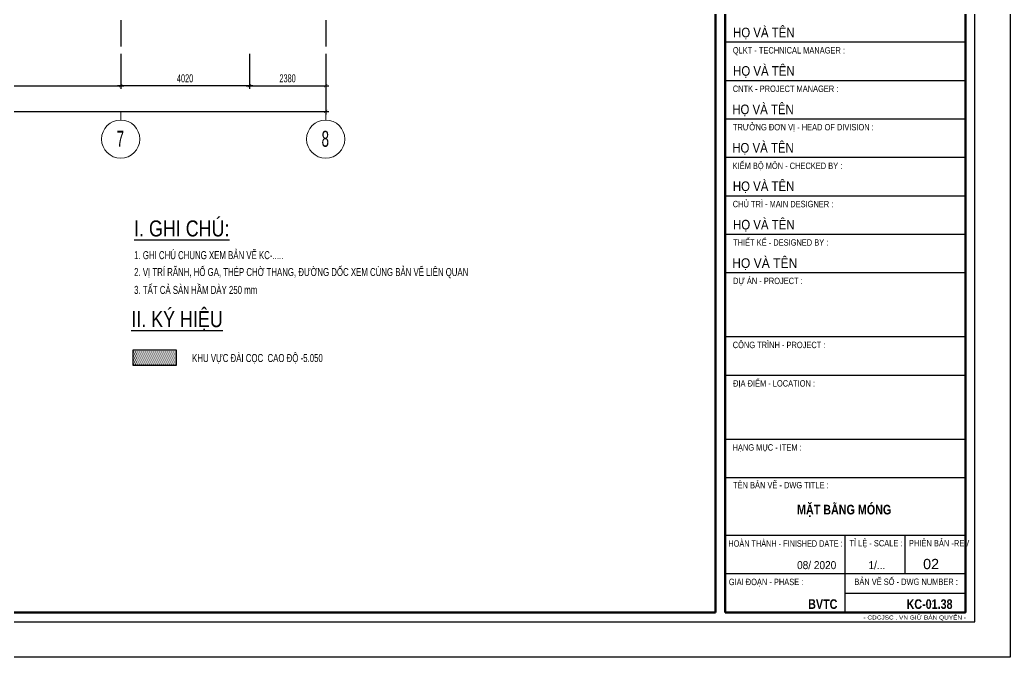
# Model space of a CAD drawing. Header units: millimetres. Extents: x 71 to 1853844, y -54216 to 5184.
# Drawn here: x 1822924 to 1853844, y -54216 to -34313 of the extents above; entities that cross this region are included whole.
import ezdxf
from ezdxf.enums import TextEntityAlignment as Align

# ---------------------------------------------------------------- set-up
doc = ezdxf.new("R2010")
doc.units = ezdxf.units.MM
doc.header["$LTSCALE"] = 1000
doc.header["$MEASUREMENT"] = 0
doc.header["$PDMODE"] = 3
doc.linetypes.add('CENTER2', pattern=[1.125, 0.75, -0.125, 0.125, -0.125])
doc.layers.get('0').update_dxf_attribs({"linetype": 'CONTINUOUS'})
doc.layers.get('Defpoints').update_dxf_attribs({"linetype": 'CONTINUOUS'})
for name, color, linetype in [('CDC -TEXT KHUNG', 7, 'CONTINUOUS'), ('CDC-KHUNGTEN', 7, 'CONTINUOUS'), ('CDC.01.AXIS', 160, 'CENTER2'), ('CDC.02.DIM', 1, 'CONTINUOUS'), ('CDC.03.BORDER', 3, 'CONTINUOUS'), ('CDC.06.TEXT', 2, 'CONTINUOUS'), ('CDC.10.HATCH', 9, 'CONTINUOUS')]:
    doc.layers.add(name, color=color, linetype=linetype)
doc.layers.add('KCS_CHI', color=1, linetype='CONTINUOUS', lineweight=15)
doc.styles.add('ARIAL', font='arial.ttf', dxfattribs={"width": 0.6})
doc.styles.add('Arial_B_3', font='arialbd.ttf', dxfattribs={"width": 0.75, "height": 3})
doc.styles.add('KT CDC', font='arial.ttf', dxfattribs={"width": 0.85, "height": 200})
doc.dimstyles.new('100', dxfattribs={"dimscale": 100, "dimtxt": 2.5, "dimasz": 1, "dimexe": 1, "dimexo": 0, "dimgap": 1, "dimtad": 1, "dimdec": 0, "dimdsep": 46, "dimtxsty": 'ARIAL', "dimblk": 'ARCHTICK', "dimcen": 1, "dimdle": 1, "dimclrd": 1, "dimclre": 1, "dimclrt": 2, "dimadec": 0, "dimazin": 0, "dimtfac": 0.00072, "dimtdec": 0, "dimtix": 1, "dimtmove": 2, "dimatfit": 3, "dimldrblk": 'ARCHTICK', "dimfxl": 1, "dimtolj": 1, "dimarcsym": 0})

# ---------------------------------------------------------------- blocks, each defined once
blk = doc.blocks.new('_ARCHTICK')
at = {"color": 0, "linetype": 'ByBlock', "const_width": 0.15}
blk.add_lwpolyline([(-0.5, -0.5), (0.5, 0.5)], dxfattribs=at)
blk = doc.blocks.new('*D371')
at = {"layer": 'CDC.02.DIM', "color": 1, "lineweight": -2, "transparency": 16777216}
for p, q in [((1818074, -35374), (1818074, -36470)), ((1826074, -35374), (1826074, -36470)), ((1817974, -36370), (1826174, -36370))]:
    blk.add_line(p, q, dxfattribs=at)
at = {"layer": 'Defpoints', "color": 0, "transparency": 16777216}
for p in [(1818074, -35374), (1826074, -35374), (1826074, -36370)]:
    blk.add_point(p, dxfattribs=at)
at = {"layer": 'CDC.02.DIM', "color": 1, "lineweight": -2, "transparency": 16777216, "xscale": 100, "yscale": 100, "zscale": 100, "rotation": 180}
blk.add_blockref('_ARCHTICK', (1818074, -36370), dxfattribs=at)
at = {"layer": 'CDC.02.DIM', "color": 1, "lineweight": -2, "transparency": 16777216, "xscale": 100, "yscale": 100, "zscale": 100}
blk.add_blockref('_ARCHTICK', (1826074, -36370), dxfattribs=at)
at = {"layer": 'CDC.02.DIM', "color": 2, "transparency": 16777216, "insert": (1822074, -36142), "char_height": 250, "attachment_point": 5, "style": 'ARIAL'}
blk.add_mtext('\\A1;8000', dxfattribs=at)
blk = doc.blocks.new('*D372')
at = {"layer": 'CDC.02.DIM', "color": 1, "lineweight": -2, "transparency": 16777216}
for p, q in [((1778074, -35374), (1778074, -37275)), ((1832474, -35374), (1832474, -37275)), ((1777974, -37175), (1832574, -37175))]:
    blk.add_line(p, q, dxfattribs=at)
at = {"layer": 'Defpoints', "color": 0, "transparency": 16777216}
for p in [(1778074, -35374), (1832474, -35374), (1832474, -37175)]:
    blk.add_point(p, dxfattribs=at)
at = {"layer": 'CDC.02.DIM', "color": 1, "lineweight": -2, "transparency": 16777216, "xscale": 100, "yscale": 100, "zscale": 100, "rotation": 180}
blk.add_blockref('_ARCHTICK', (1778074, -37175), dxfattribs=at)
at = {"layer": 'CDC.02.DIM', "color": 1, "lineweight": -2, "transparency": 16777216, "xscale": 100, "yscale": 100, "zscale": 100}
blk.add_blockref('_ARCHTICK', (1832474, -37175), dxfattribs=at)
at = {"layer": 'CDC.02.DIM', "color": 2, "transparency": 16777216, "insert": (1805274, -36948), "char_height": 250, "attachment_point": 5, "style": 'ARIAL'}
blk.add_mtext('\\A1;54400', dxfattribs=at)
blk = doc.blocks.new('*D373')
at = {"layer": 'CDC.02.DIM', "color": 1, "lineweight": -2, "transparency": 16777216}
for p, q in [((1830095, -35374), (1830095, -36470)), ((1832474, -35374), (1832474, -36470)), ((1829995, -36370), (1832574, -36370))]:
    blk.add_line(p, q, dxfattribs=at)
at = {"layer": 'Defpoints', "color": 0, "transparency": 16777216}
for p in [(1830095, -35374), (1832474, -35374), (1832474, -36370)]:
    blk.add_point(p, dxfattribs=at)
at = {"layer": 'CDC.02.DIM', "color": 1, "lineweight": -2, "transparency": 16777216, "xscale": 100, "yscale": 100, "zscale": 100, "rotation": 180}
blk.add_blockref('_ARCHTICK', (1830095, -36370), dxfattribs=at)
at = {"layer": 'CDC.02.DIM', "color": 1, "lineweight": -2, "transparency": 16777216, "xscale": 100, "yscale": 100, "zscale": 100}
blk.add_blockref('_ARCHTICK', (1832474, -36370), dxfattribs=at)
at = {"layer": 'CDC.02.DIM', "color": 2, "transparency": 16777216, "insert": (1831284, -36142), "char_height": 250, "attachment_point": 5, "style": 'ARIAL'}
blk.add_mtext('\\A1;2380', dxfattribs=at)
blk = doc.blocks.new('*D374')
at = {"layer": 'CDC.02.DIM', "color": 1, "lineweight": -2, "transparency": 16777216}
for p, q in [((1826074, -35374), (1826074, -36470)), ((1830095, -35374), (1830095, -36470)), ((1830195, -36370), (1825974, -36370))]:
    blk.add_line(p, q, dxfattribs=at)
at = {"layer": 'Defpoints', "color": 0, "transparency": 16777216}
for p in [(1826074, -35374), (1830095, -35374), (1826074, -36370)]:
    blk.add_point(p, dxfattribs=at)
at = {"layer": 'CDC.02.DIM', "color": 1, "lineweight": -2, "transparency": 16777216, "xscale": 100, "yscale": 100, "zscale": 100, "rotation": 180}
blk.add_blockref('_ARCHTICK', (1826074, -36370), dxfattribs=at)
at = {"layer": 'CDC.02.DIM', "color": 1, "lineweight": -2, "transparency": 16777216, "xscale": 100, "yscale": 100, "zscale": 100}
blk.add_blockref('_ARCHTICK', (1830095, -36370), dxfattribs=at)
at = {"layer": 'CDC.02.DIM', "color": 2, "transparency": 16777216, "insert": (1828084, -36142), "char_height": 250, "attachment_point": 5, "style": 'ARIAL'}
blk.add_mtext('\\A1;4020', dxfattribs=at)
blk = doc.blocks.new('KHUNG TEN')
at = {"layer": 'CDC-KHUNGTEN', "color": 6, "lineweight": 25}
for p, q in [((82700, 19200), (75200, 19200)), ((82700, 18000), (75200, 18000)), ((82700, 16800), (75200, 16800)), ((82700, 15600), (75200, 15600)), ((82700, 14400), (75200, 14400)), ((82700, 13200), (75200, 13200)), ((82700, 12000), (75200, 12000)), ((82700, 10000), (75200, 10000)), ((82700, 8800), (75200, 8800)), ((82700, 6800), (75200, 6800)), ((82700, 5600), (75200, 5600)), ((82700, 3800), (75200, 3800)), ((78950, 1400), (78950, 3800)), ((80825, 2600), (80825, 3800)), ((82700, 2600), (75200, 2600)), ((78950, 2000), (82700, 2000))]:
    blk.add_line(p, q, dxfattribs=at)
at = {"layer": 'CDC-KHUNGTEN', "color": 8}
blk.add_lwpolyline([(75096, 1100), (83000, 1100), (83000, 58300), (3000, 58300), (3000, 1100), (75096, 1100)], dxfattribs=at)
at = {"layer": 'CDC-KHUNGTEN', "color": 255, "lineweight": 60}
blk.add_lwpolyline([(74900, 1400), (74900, 58000), (3300, 58000), (3300, 1400), (74900, 1400)], close=True, dxfattribs=at)
blk.add_lwpolyline([(75200, 1400), (82700, 1400), (82700, 58000), (75200, 58000), (75200, 1400)], dxfattribs=at)
at = {"layer": 'Defpoints', "color": 1, "ltscale": 0.2}
blk.add_lwpolyline([(0, 0), (0, 59400), (84100, 59400), (84100, 0), (0, 0)], close=True, dxfattribs=at)
at = {"layer": 'CDC -TEXT KHUNG', "color": 7, "style": 'Arial_B_3', "width": 0.8}
blk.add_text('BVTC', height=300, dxfattribs=at).set_placement((78705, 1508), align=Align.RIGHT)
at = {"layer": 'CDC -TEXT KHUNG', "color": 6, "style": 'KT CDC', "width": 1.15}
blk.add_text('- CDCJSC . VN GIỮ BẢN QUYỂN -', height=125.69, dxfattribs=at).set_placement((79519, 1177))
at = {"layer": 'CDC-KHUNGTEN', "color": 7}
for style, width, p in [('KT CDC', 0.85, (75448, 19356)), ('KT CDC', 0.85, (75450, 18156)), ('KT CDC', 0.85, (75423, 16956)), ('KT CDC', 0.85, (75423, 15756)), ('KT CDC', 0.85, (75442, 14556)), ('KT CDC', 0.85, (75448, 13356)), ('ARIAL', 0.9, (75421, 12156))]:
    blk.add_text('HỌ VÀ TÊN', height=300, dxfattribs=dict(at, style=style, width=width)).set_placement(p)
at = {"layer": 'CDC-KHUNGTEN', "color": 6, "style": 'ARIAL'}
for s, width, p in [('QLKT - TECHNICAL MANAGER :', 0.8, (75440, 18850)), ('CNTK - PROJECT MANAGER :', 0.8, (75440, 17650)), ('TRƯỞNG ĐƠN VỊ - HEAD OF DIVISION :', 0.8, (75445, 16450)), ('KIỂM BỘ MÔN - CHECKED BY :', 0.8, (75434, 15244)), ('CHỦ TRÌ - MAIN DESIGNER :', 0.8, (75438, 14050)), ('THIẾT KẾ - DESIGNED BY :', 0.8, (75450, 12850)), ('DỰ ÁN - PROJECT :  ', 0.8, (75449, 11650)), ('CÔNG TRÌNH - PROJECT :  ', 0.8, (75438, 9650)), ('ĐỊA ĐIỂM - LOCATION :', 0.8, (75449, 8450)), ('HẠNG MỤC - ITEM : ', 0.8, (75433, 6450)), ('TÊN BẢN VẼ - DWG TITLE :', 0.8, (75448, 5273)), ('TỈ LỆ - SCALE :', 0.8, (79082, 3459)), ('PHIÊN BẢN -REV', 0.7, (80938, 3459)), ('BẢN VẼ SỐ - DWG NUMBER :', 0.8, (79236, 2256)), ('GIAI ĐOẠN - PHASE :', 0.8, (75315, 2250))]:
    blk.add_text(s, height=200, dxfattribs=dict(at, width=width)).set_placement(p)
at = {"layer": 'CDC-KHUNGTEN', "color": 6, "style": 'ARIAL', "width": 0.814645}
blk.add_text('HOÀN THÀNH - FINISHED DATE :', height=200, dxfattribs=at).set_placement((75304, 3450), (78870, 3450), align=Align.FIT)
at = {"layer": 'CDC-KHUNGTEN', "color": 7, "style": 'ARIAL', "width": 0.9}
for s, p in [('08/ 2020', (78670, 2750)), ('1/...', (80200, 2750))]:
    blk.add_text(s, height=250, dxfattribs=at).set_placement(p, align=Align.RIGHT)
at = {"layer": 'CDC-KHUNGTEN', "color": 7, "style": 'KT CDC'}
blk.add_text('02', height=320, dxfattribs=at).set_placement((81879, 2750), align=Align.RIGHT)

msp = doc.modelspace()

# ---------------------------------------------------------------- hatches: boundary and pattern name
at = {"layer": 'CDC.10.HATCH'}
h = msp.add_hatch(dxfattribs=at)
h.set_pattern_fill('DOTS', color=256, scale=1000, style=0)
h.set_pattern_definition([(0, (-14208.135, 14319.43), (31.25, 62.5), [0, -62.5])])
h.paths.add_polyline_path([(1827806.3, -44617.7), (1826460.9, -44617.7), (1826460.9, -45110.7), (1827806.3, -45110.7)])

# ---------------------------------------------------------------- linework, layer by layer
at = {"layer": 'CDC.01.AXIS', "ltscale": 2}
for p, q in [((1826074.3, -578.6), (1826074.3, -35145.9)), ((1826074.3, -578.6), (1826074.3, -35145.9)), ((1832474.3, -578.6), (1832474.3, -35145.9)), ((1832474.3, -578.6), (1832474.3, -35145.9))]:
    msp.add_line(p, q, dxfattribs=at)
at = {"layer": 'CDC.03.BORDER'}
msp.add_lwpolyline([(1826460.9, -44617.7), (1827806.3, -44617.7), (1827806.3, -45110.7), (1826460.9, -45110.7)], close=True, dxfattribs=at)
at = {"layer": 'KCS_CHI'}
for p, q in [((1826074.3, -37175.3), (1826074.3, -37443.3)), ((1832473.7, -37175.3), (1832473.7, -37443.3))]:
    msp.add_line(p, q, dxfattribs=at)
for centre in [(1826074.3, -38039.9), (1832473.7, -38039.9)]:
    msp.add_circle(centre, 596.6, dxfattribs=at)

# ---------------------------------------------------------------- block references
at = {"layer": 'CDC.06.TEXT'}
msp.add_blockref('KHUNG TEN', (1769743.8, -54216), dxfattribs=at)

# ---------------------------------------------------------------- texts
at = {"layer": 'CDC -TEXT KHUNG', "color": 7, "style": 'Arial_B_3', "width": 0.8}
msp.add_text('MẶT BẰNG MÓNG', height=300, dxfattribs=at).set_placement((1848659.9, -49757.6), align=Align.CENTER)
msp.add_text('KC-01.38', height=300, dxfattribs=at).set_placement((1852043.8, -52708.2), align=Align.RIGHT)
at = {"layer": 'CDC.06.TEXT', "style": 'ARIAL'}
for s, height, width, p in [('7', 500, 0.6, (1825945.3, -38279.6)), ('8', 500, 0.6, (1832344.7, -38279.6)), ('%%UI. GHI CHÚ:', 500, 0.8, (1826490.3, -41078.5)), ('%%UII. KÝ HIỆU', 500, 0.8, (1826404.4, -43910.2)), (' KHU VỰC ĐÀI CỌC  CAO ĐỘ -5.050', 250, 0.7, (1828235.6, -44999.7))]:
    msp.add_text(s, height=height, dxfattribs=dict(at, width=width)).set_placement(p)
at = {"layer": 'CDC.06.TEXT', "style": 'ARIAL', "width": 0.7}
for s, p in [('1. GHI CHÚ CHUNG XEM BẢN VẼ KC-.....', (1826492.7, -41661.8, -460603.7)), ('2. VỊ TRÍ RÃNH, HỐ GA, THÉP CHỜ THANG, ĐƯỜNG DỐC XEM CÙNG BẢN VẼ LIÊN QUAN', (1826492.7, -42189.1, -460603.7)), ('3. TẤT CẢ SÀN HẦM DÀY 250 mm', (1826492.7, -42747.2, -460603.7))]:
    msp.add_text(s, height=250, dxfattribs=at).set_placement(p, align=Align.MIDDLE_LEFT)

# ---------------------------------------------------------------- dimensions: what is measured, and where the dimension line sits
at = {"layer": 'CDC.02.DIM'}
for base, p1, p2, picture, middle in [((1832473.7, -37175.3), (1778073.7, -35374.1), (1832473.7, -35374.1), '*D372', (1805273.7, -36947.6)), ((1826074.3, -36369.6), (1818074.3, -35374.1), (1826074.3, -35374.1), '*D371', (1822074.3, -36142)), ((1826074.3, -36369.6), (1830094.6, -35374.1), (1826074.3, -35374.1), '*D374', (1828084.4, -36142)), ((1832474.3, -36369.6), (1830094.6, -35374.1), (1832474.3, -35374.1), '*D373', (1831284.4, -36141.9))]:
    dim = msp.add_linear_dim(base=base, p1=p1, p2=p2, dimstyle='100', dxfattribs=at)
    dim.commit()
    dim.dimension.update_dxf_attribs({"geometry": picture, "text_midpoint": middle})

doc.saveas('drawing.dxf')
